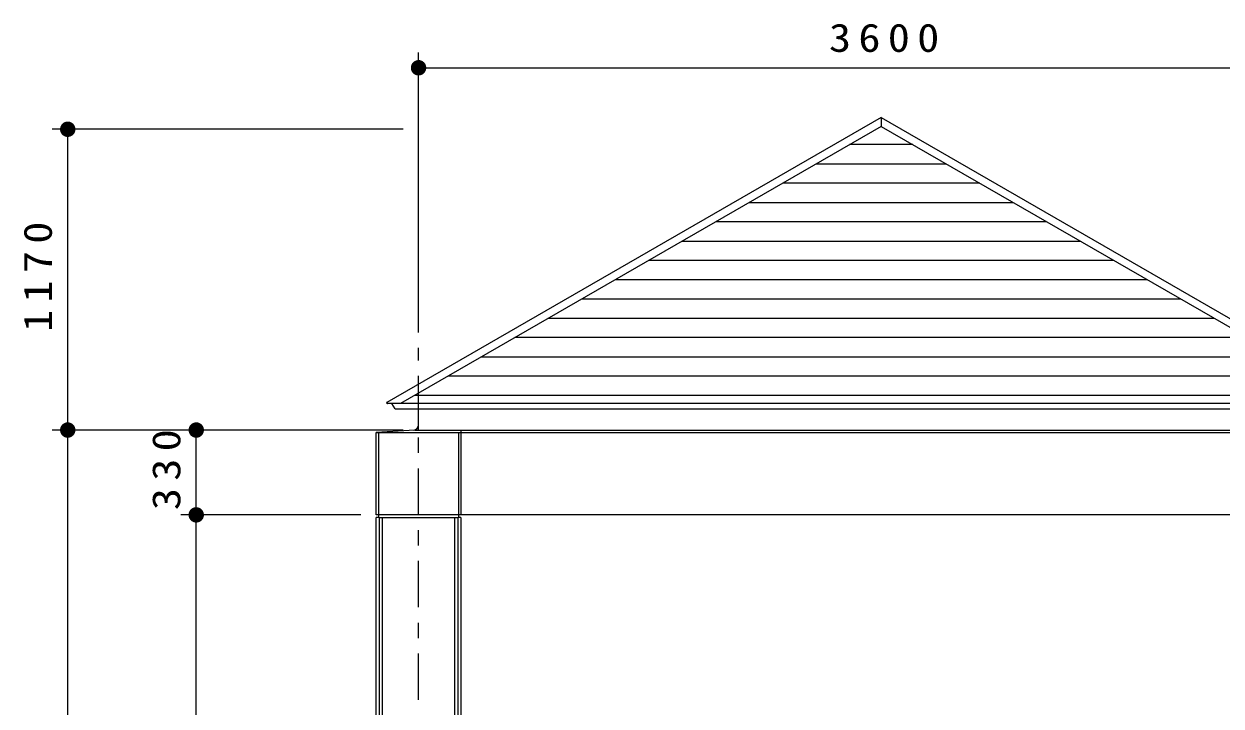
# Model space of a CAD drawing. Units: millimetres on the paper, scale 1:60. Extents: x -365 to 0, y 0 to 257.
# Drawn here: x -322.6 to -245, y 108.3 to 152.5 of the extents above; entities that cross this region are included whole.
import ezdxf

# ---------------------------------------------------------------- set-up
doc = ezdxf.new("R2010")
doc.units = ezdxf.units.MM
doc.linetypes.add('USER2', pattern=[6, 3, -1, 1, -1])
doc.layers.add('LY_1', color=7, linetype='Continuous', lineweight=13)
doc.styles.add('ＭＳ ゴシック', font='')
doc.styles.get('ＭＳ ゴシック').set_extended_font_data('MS Gothic')

# ---------------------------------------------------------------- blocks, each defined once
blk = doc.blocks.new('filled_dot')
at = {"color": 0, "linetype": 'Continuous', "lineweight": -2, "const_width": 1.25}
blk.add_lwpolyline([(-0.625, 0, 1), (0.625, 0, 1)], format="xyb", close=True, dxfattribs=at)

msp = doc.modelspace()

# ---------------------------------------------------------------- linework, layer by layer
at = {"layer": 'LY_1'}
for p, q in [((-297.031, 132.532), (-297.031, 150.692)), ((-297.031, 149.692), (-237.031, 149.692)), ((-298.031, 145.706), (-320.781, 145.706)), ((-319.781, 126.206), (-319.781, 145.706)), ((-298.031, 126.206), (-320.781, 126.206)), ((-319.781, 81.206), (-319.781, 126.206)), ((-311.448, 120.706), (-311.448, 126.206)), ((-300.781, 120.706), (-312.448, 120.706)), ((-311.448, 81.206), (-311.448, 120.706))]:
    msp.add_line(p, q, dxfattribs=at)
at = {"layer": 'LY_1', "color": 3, "lineweight": 25}
for p, q in [((-267.031, 146.463), (-299.09, 127.998)), ((-267.031, 146.463), (-234.985, 128.005)), ((-267.031, 146.463), (-267.031, 145.886)), ((-267.031, 145.886), (-298.205, 127.931)), ((-267.031, 145.886), (-235.858, 127.931)), ((-235.023, 127.931), (-299.042, 127.931)), ((-298.554, 127.576), (-298.76, 127.931)), ((-298.554, 127.576), (-235.511, 127.576)), ((-297.281, 126.206), (-299.781, 126.04)), ((-297.281, 126.206), (-297.031, 126.206))]:
    msp.add_line(p, q, dxfattribs=at)
at = {"layer": 'LY_1', "color": 4, "lineweight": 25}
for p, q in [((-264.984, 144.707), (-269.079, 144.707)), ((-271.249, 143.457), (-262.814, 143.457)), ((-260.644, 142.207), (-273.419, 142.207)), ((-275.589, 140.957), (-258.474, 140.957)), ((-256.304, 139.707), (-277.759, 139.707)), ((-279.93, 138.457), (-254.133, 138.457)), ((-251.963, 137.207), (-282.1, 137.207)), ((-284.27, 135.957), (-249.793, 135.957)), ((-286.44, 134.707), (-247.623, 134.707)), ((-288.61, 133.457), (-245.452, 133.457)), ((-243.282, 132.207), (-290.781, 132.207)), ((-292.951, 130.957), (-241.112, 130.957)), ((-238.942, 129.707), (-295.121, 129.707)), ((-297.291, 128.457), (-236.772, 128.457)), ((-294.281, 126.04), (-239.804, 126.04)), ((-299.615, 120.54), (-294.448, 120.54))]:
    msp.add_line(p, q, dxfattribs=at)
at = {"layer": 'LY_1', "linetype": 'USER2'}
msp.add_line((-297.031, 54.718), (-297.031, 131.532), dxfattribs=at)
at = {"layer": 'LY_1', "color": 6, "lineweight": 25}
for p, q in [((-297.031, 126.206), (-297.031, 127.576)), ((-299.781, 126.04), (-294.281, 126.04)), ((-299.781, 120.706), (-299.781, 126.04)), ((-239.781, 120.706), (-299.781, 120.706)), ((-299.781, 63.706), (-299.781, 120.54)), ((-299.615, 120.54), (-299.781, 120.54)), ((-299.615, 120.54), (-299.615, 120.706)), ((-294.448, 120.706), (-294.448, 120.54)), ((-294.281, 120.54), (-294.448, 120.54)), ((-294.281, 120.54), (-294.281, 63.706))]:
    msp.add_line(p, q, dxfattribs=at)
at = {"layer": 'LY_1', "color": 4}
for p, q in [((-299.615, 120.706), (-299.615, 126.04)), ((-294.448, 126.04), (-294.448, 120.706)), ((-299.573, 63.706), (-299.573, 120.54)), ((-299.365, 63.706), (-299.365, 120.54)), ((-294.698, 120.54), (-294.698, 63.706)), ((-294.49, 120.54), (-294.49, 63.706))]:
    msp.add_line(p, q, dxfattribs=at)
at = {"layer": 'LY_1', "color": 211}
for p, q in [((-297.031, 126.206), (-294.281, 126.206)), ((-294.281, 126.206), (-239.781, 126.206)), ((-294.281, 126.206), (-294.281, 120.706))]:
    msp.add_line(p, q, dxfattribs=at)
at = {"layer": 'LY_1', "color": 3, "lineweight": 25}
msp.add_arc((-299.062, 127.968), 0.0417, 117.45987, 297.4552, dxfattribs=at)
at = {"layer": 'LY_1', "color": 4, "lineweight": 25}
msp.add_arc((-297.365, 126.535), 0.333, 273.81413, 0, dxfattribs=at)

# ---------------------------------------------------------------- block references
at = {"layer": 'LY_1', "xscale": 0.4, "yscale": 0.4}
msp.add_blockref('filled_dot', (-297.031, 149.692), dxfattribs=at)
for p, rotation in [((-319.781, 145.706), 270), ((-319.781, 126.206), 270), ((-319.781, 126.206), 90), ((-311.448, 126.206), 270), ((-311.448, 120.706), 270), ((-311.448, 120.706), 90)]:
    msp.add_blockref('filled_dot', p, dxfattribs=dict(at, rotation=rotation))

# ---------------------------------------------------------------- texts
at = {"layer": 'LY_1', "insert": (-266.604, 150.692), "char_height": 1.833, "attachment_point": 8, "style": 'ＭＳ ゴシック'}
msp.add_mtext('\\T1.33;\\W1.15;3600', dxfattribs=at)
at = {"layer": 'LY_1', "char_height": 1.833, "attachment_point": 8, "rotation": 90, "style": 'ＭＳ ゴシック'}
for s, insert in [('\\T1.33;\\W1.15;1170', (-320.781, 136.377)), ('\\T1.33;\\W1.15;330', (-312.448, 123.872))]:
    msp.add_mtext(s, dxfattribs=dict(at, insert=insert))

doc.saveas('drawing.dxf')
